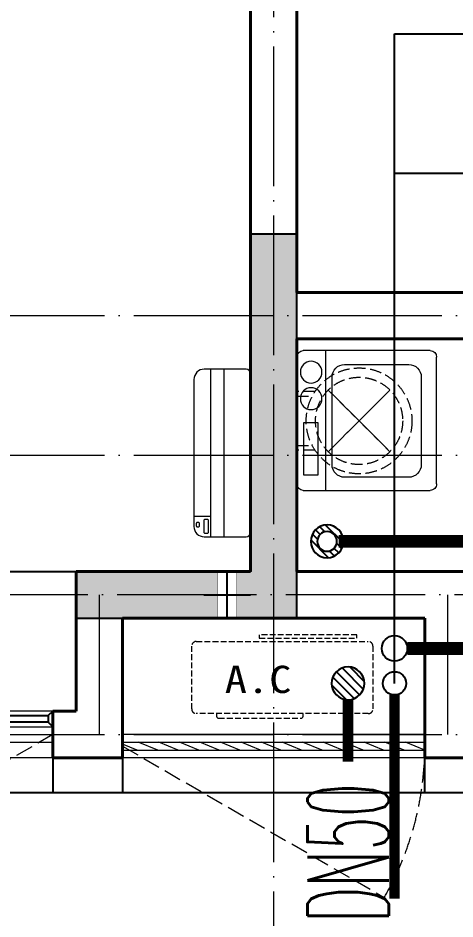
# Model space of a CAD drawing. Extents: x 27938 to 1042331, y -235042 to 1535213.
# Drawn here: x 696617 to 698497, y 672865 to 676736 of the extents above; entities that cross this region are included whole.
import ezdxf

# ---------------------------------------------------------------- set-up
doc = ezdxf.new("R2010")
doc.units = 0
doc.header["$LTSCALE"] = 1000
doc.header["$MEASUREMENT"] = 0
for name, pattern in [('$1$DASH', [0.35, 0.25, -0.1]), ('DASH', [0.35, 0.25, -0.1]), ('DOTE', [2.42, 2, -0.2, 0.02, -0.2])]:
    doc.linetypes.add(name, pattern=pattern)
for name, color, linetype in [('$RECOVER_210609100354-0', 7, 'Continuous'), ('$RECOVER_210609100354-25', 7, 'Continuous'), ('3-栏杆1', 135, 'Continuous'), ('3.5方案汇报，与郭总、侯月琴确定户型_t8$0$2020.03.04 -1安徽标准化洋房户型(UA）_t8_t8$0$看线', 154, 'Continuous'), ('COLUMN', 9, 'Continuous'), ('DIM_凝结', 3, 'Continuous'), ('DIM_污水', 3, 'Continuous'), ('EQUIP_地漏', 7, 'Continuous'), ('PIPE-凝结', 150, 'N'), ('PIPE-污水', 2, 'W'), ('TEXT_凝结', 7, 'Continuous'), ('VPIPE-凝结', 150, 'Continuous'), ('VPIPE-污水', 2, 'W'), ('机电标识类', 1, 'Continuous'), ('看线', 251, 'Continuous')]:
    doc.layers.add(name, color=color, linetype=linetype)
for name, color, linetype, lineweight in [('DOTE', 19, 'DOTE', 9), ('LVTRY', 1, 'Continuous', 13), ('PUB_HATCH', 8, 'Continuous', 9), ('WALL', 9, 'Continuous', 40), ('WINDOW', 8, 'Continuous', 15), ('平面-空调室内机', 176, 'Continuous', 9), ('平面-空调预留孔', 173, 'Continuous', 15), ('空调', 76, 'Continuous', 13)]:
    doc.layers.add(name, color=color, linetype=linetype, lineweight=lineweight)
doc.styles.add('_TWT_PIPEDN', font='SIMPLEX.shx', dxfattribs={"width": 0.6, "oblique": 10, "height": 3, "bigfont": 'HZTXT.shx'})
doc.styles.get("Standard").update_dxf_attribs({"font": 'gbenor.shx', "bigfont": 'gbcbig.shx'})
doc.styles.add('黑体', font='simhei.ttf')
doc.linetypes.add('N', pattern='A,3,-0.2,["N",Standard,S=0.25,R=0,X=-0.1,Y=-0.115],-0.2', length=3.4)
doc.linetypes.add('W', pattern='A,3,-0.2,["W",Standard,S=0.25,R=0,X=-0.1,Y=-0.115],-0.2', length=3.4)

# ---------------------------------------------------------------- blocks, each defined once
blk = doc.blocks.new('HFHFHFHFTF')
at = {"layer": 'PUB_HATCH'}
blk.add_hatch(color=256, dxfattribs=at).paths.add_polyline_path([(550766.6, 365523.7), (550766.6, 365323.7), (551716.6, 365323.7), (551716.6, 366973.7), (551516.6, 366973.7), (551516.6, 365523.7)])
at = {"layer": 'COLUMN', "color": 8}
for p, q in [((551716.6, 366973.7), (551516.6, 366973.7)), ((551516.6, 366973.7), (551516.6, 365523.7)), ((551716.6, 365323.7), (551716.6, 366973.7)), ((550766.6, 365523.7), (550766.6, 365323.7)), ((551516.6, 365523.7), (550766.6, 365523.7)), ((550766.6, 365323.7), (551716.6, 365323.7))]:
    blk.add_line(p, q, dxfattribs=at)
blk = doc.blocks.new('RECTANG')
at = {"color": 0}
for p, q in [((1, 1), (0, 1)), ((0, 1), (0, 0)), ((1, 0), (1, 1)), ((0, 0), (1, 0))]:
    blk.add_line(p, q, dxfattribs=at)
blk = doc.blocks.new('洗衣机')
at = {"layer": 'LVTRY', "color": 0}
for p, q in [((3791567.4, 243472.1), (3791021, 243472.1)), ((3791116.5, 243472.1), (3791116.5, 242871.5)), ((3790993.7, 243444.5), (3790993.7, 242899.1)), ((3791594.6, 242899.1), (3791594.6, 243444.5)), ((3791199, 243412.7), (3791474.9, 243412.7)), ((3791145.1, 242982.5), (3791145.1, 243358)), ((3791528.8, 243358), (3791528.8, 242982.5)), ((3791474.9, 242927.8), (3791199, 242927.8)), ((3791021, 242871.5), (3791567.4, 242871.5))]:
    blk.add_line(p, q, dxfattribs=at)
at = {"layer": 'LVTRY', "color": 0, "extrusion": (0, 0, -1)}
for centre, major_axis, start_param, end_param in [((3791021, 243444.5), (0, 27.6), -1.570796, 0), ((3791567.4, 243444.5), (0, 27.6), 0, 1.570796), ((3791055.1, 243379.8), (0, 46.9), 3.141593, 9.424778), ((3791199, 243358), (0, 54.7), 4.712389, 6.283185), ((3791474.9, 243358), (0, 54.7), 0, 1.570796), ((3791055.1, 243265.7), (0, 46.9), 3.141593, 9.424778), ((3791199, 242982.5), (0, 54.7), 3.141593, 4.712389), ((3791474.9, 242982.5), (0, 54.7), 1.570796, 3.141593), ((3791021, 242899.1), (0, 27.6), 3.141593, 4.712389), ((3791567.4, 242899.1), (0, 27.6), 1.570796, 3.141593)]:
    blk.add_ellipse(centre, major_axis=major_axis, ratio=0.986385, start_param=start_param, end_param=end_param, dxfattribs=at)
at = {"layer": 'LVTRY', "color": 8, "xscale": 63.25620569481588, "yscale": 224.5369532744355, "zscale": 64.12934308941763, "rotation": 180}
blk.add_blockref('RECTANG', (3791085.2, 243162.4), dxfattribs=at)
blk = doc.blocks.new('dnfhfn')
at = {"color": 0, "linetype": '$1$DASH', "ltscale": 0.2}
for p, q in [((101.9, 495, 0), (121.9, 495, 0)), ((101.9, 417.2, 0), (101.9, 495, 0)), ((121.9, 495, 0), (121.9, 429, 0)), ((353.1, 495, 0), (333.1, 495, 0)), ((333.1, 495, 0), (333.1, 429, 0)), ((353.1, 417.2, 0), (353.1, 495, 0))]:
    blk.add_line(p, q, dxfattribs=at)
at = {"color": 0, "linetype": '$1$DASH', "ltscale": 0.2, "elevation": 0}
for points in [[(94.9, 360.1), (94.9, 360.1), (360.1, 94.9), (360.1, 94.9)], [(360.1, 360.1), (94.9, 94.9), (94.9, 94.9), (360.1, 360.1)]]:
    blk.add_lwpolyline(points, close=True, dxfattribs=at)
at = {"color": 0, "linetype": '$1$DASH', "ltscale": 0.2}
for radius in [227.5, 187.5]:
    blk.add_circle((227.5, 227.5, 0), radius, dxfattribs=at)
blk = doc.blocks.new('ASDFSD')
at = {"layer": '3-栏杆1', "color": 0}
for p, q in [((681762.6, 334937.5), (681742.3, 334955.3)), ((681742.3, 334955.3), (681762.6, 334937.5)), ((683322.1, 334937.5), (683342.3, 334955.3)), ((683342.3, 334955.3), (683322.1, 334937.5)), ((683322.1, 334937.5), (681762.6, 334937.5)), ((681762.6, 334937.5), (681762.6, 334908.3)), ((683322.1, 334937.5), (683322.1, 334908.3)), ((681742.3, 334888.4), (681762.6, 334908.3)), ((681762.6, 334908.2), (683322.1, 334908.2)), ((683322.1, 334908.3), (683342.3, 334888.4)), ((683342.3, 334888.4), (683322.1, 334908.3))]:
    blk.add_line(p, q, dxfattribs=at)
blk = doc.blocks.new('dongkong')
at = {"color": 0}
blk.add_wipeout([(-603756, 210771), (-603756, 210570.8), (-603836, 210570.8), (-603836, 210771)], dxfattribs=at)
at = {"layer": '机电标识类', "color": 0, "linetype": 'DASH', "ltscale": 400}
for p, q in [((-603796, 210771), (-603796, 210570.8)), ((-603896, 210670.7), (-603696, 210670.7))]:
    blk.add_line(p, q, dxfattribs=at)
at = {"layer": '空调', "color": 0, "linetype": 'DASH', "const_width": 2}
blk.add_lwpolyline([(-603756, 210771), (-603756, 210570.8), (-603836, 210570.8), (-603836, 210771)], close=True, dxfattribs=at)
blk = doc.blocks.new('A$C001338C2')
at = {"color": 0}
for p, q in [((845, 303.6), (55, 303.6)), ((109.1, 214.8), (109.1, 303.6)), ((0, 248.6), (0, 22)), ((900, 22), (900, 248.6)), ((22, 0), (878, 0))]:
    blk.add_line(p, q, dxfattribs=at)
at = {"color": 0, "lineweight": 5}
for p, q in [((900, 214.8), (0, 214.8)), ((900, 143.2), (0, 143.2))]:
    blk.add_line(p, q, dxfattribs=at)
at = {"color": 0}
for points in [[(89.2, 226.4), (22.2, 226.4, -0.414214), (16.7, 231.9), (16.7, 243.1, -0.414214), (22.2, 248.6), (89.2, 248.6, -0.414214), (94.7, 243.1), (94.7, 231.9, -0.414214)], [(73.1, 275), (56.8, 275, -0.414214), (51.3, 280.5), (51.3, 283.4, -0.414214), (56.8, 288.9), (73.1, 288.9, -0.414214), (78.6, 283.4), (78.6, 280.5, -0.414214)]]:
    blk.add_lwpolyline(points, format="xyb", close=True, dxfattribs=at)
for centre, radius, start, end in [((55, 248.6), 55, 90, 180), ((845, 248.6), 55, 360, 90), ((22, 22), 22, 180, 270), ((878, 22), 22, 270, 360)]:
    blk.add_arc(centre, radius, start, end, dxfattribs=at)
blk = doc.blocks.new('gsergvr')
at = {"layer": '平面-空调预留孔', "color": 0, "linetype": 'DASH', "ltscale": 0.1}
for p, q in [((34075.4, 17176.2), (34075.4, 17166.2)), ((34085.4, 17156.2), (34438.2, 17156.2)), ((34448.2, 17166.2), (34448.2, 17176.2))]:
    blk.add_line(p, q, dxfattribs=at)
blk.add_lwpolyline([(34679.3, 17515.3), (34259.5, 17515.3), (34259.5, 17500.2), (34679.3, 17500.2)], close=True, dxfattribs=at)
blk.add_lwpolyline([(34728.6, 17176.2), (33988.6, 17176.2, -0.414214), (33968.6, 17196.2), (33968.6, 17466.2, -0.414214), (33988.6, 17486.2), (34728.6, 17486.2, -0.414214), (34748.6, 17466.2), (34748.6, 17196.2, -0.414214)], format="xyb", close=True, dxfattribs=at)
for centre, start, end in [((34085.4, 17166.2), 180, 270), ((34438.2, 17166.2), 270, 0)]:
    blk.add_arc(centre, 10, start, end, dxfattribs=at)
at = {"layer": '平面-空调预留孔', "color": 0, "linetype": 'DASH', "ltscale": 0.1, "style": '黑体', "width": 1.2}
blk.add_text('A.C', height=117.05, dxfattribs=at).set_placement((34110.9, 17264.8))
blk = doc.blocks.new('rtyryrtyeeretee')
at = {"layer": '平面-空调预留孔', "color": 8}
blk.add_blockref('gsergvr', (635673.5, 326705.8), dxfattribs=at)
blk = doc.blocks.new('HFTHFFGHFH')
at = {"layer": 'DOTE', "linetype": 'DOTE', "ltscale": 0.3}
for p, q in [((551616.6, 594448.8), (551616.6, 612948.8)), ((534316.6, 598248.8), (587116.6, 598248.8)), ((534316.6, 597648.8), (587116.6, 597648.8)), ((587116.6, 597048.8), (534316.6, 597048.8)), ((550866.6, 596448.8), (550866.6, 597048.8)), ((552366.6, 596448.8), (552366.6, 597048.8)), ((534316.6, 596448.8), (587116.6, 596448.8))]:
    blk.add_line(p, q, dxfattribs=at)
blk = doc.blocks.new('$WINLIB2D$00000001')
at = {"color": 0}
for points in [[(-0.5, 0.5), (-0.5, -0.5)], [(-0.5, 0.5), (0.5, 0.5)], [(0.5, -0.5), (0.5, 0.5)], [(0.5, 0.1667), (-0.5, 0.1667)], [(0.5, -0.1667), (-0.5, -0.1667)], [(-0.5, -0.5), (0.5, -0.5)]]:
    blk.add_lwpolyline(points, dxfattribs=at)
blk = doc.blocks.new('$WINLIB2D$00000039')
at = {"color": 0}
for points in [[(-0.5, 0.5), (-0.5, -0.5)], [(0.5, 0.5), (-0.5, 0.5)], [(0.5, -0.5), (0.5, 0.5)], [(-0.5, 0.1667), (0.5, 0.1667)], [(-0.3839, -0.1667), (-0.448, 0.1667)], [(-0.3159, -0.1667), (-0.38, 0.1667)], [(-0.2479, -0.1667), (-0.312, 0.1667)], [(-0.1799, -0.1667), (-0.244, 0.1667)], [(-0.1119, -0.1667), (-0.176, 0.1667)], [(-0.0439, -0.1667), (-0.108, 0.1667)], [(0.0241, -0.1667), (-0.04, 0.1667)], [(0.0921, -0.1667), (0.028, 0.1667)], [(0.16, -0.1667), (0.0959, 0.1667)], [(0.228, -0.1667), (0.1639, 0.1667)], [(0.296, -0.1667), (0.2319, 0.1667)], [(0.364, -0.1667), (0.2999, 0.1667)], [(0.432, -0.1667), (0.3679, 0.1667)], [(0.5, -0.1667), (0.4359, 0.1667)], [(-0.4519, -0.1667), (-0.5, 0.0836)], [(-0.5, -0.1667), (0.5, -0.1667)], [(0.5, -0.5), (-0.5, -0.5)]]:
    blk.add_lwpolyline(points, dxfattribs=at)
blk = doc.blocks.new('$TwtSys$00000141')
for p, q in [((-141.3, 11.5), (-15.1, 137.7)), ((-141.3, 11.5), (-15.1, 137.7)), ((-130.8, -52.6), (52.6, 130.8)), ((-130.8, -52.6), (52.6, 130.8)), ((-99.7, -99.7), (99.7, 99.7)), ((-99.7, -99.7), (99.7, 99.7)), ((-48.5, -130.6), (131.4, 49.3)), ((-48.5, -130.6), (131.4, 49.3)), ((17.1, -138.4), (138.4, -17.1)), ((17.1, -138.4), (138.4, -17.1))]:
    blk.add_line(p, q)
blk.add_circle((0, 0), 141)
blk.add_circle((0, 0), 141)
blk = doc.blocks.new('$TwtSys$00000543')
for p, q in [((-140.4, -12.8), (12.8, 140.4)), ((18.7, 82.5), (62.6, 126.4)), ((59.8, 59.8), (99.7, 99.7)), ((-12.8, -140.4), (140.4, 12.8)), ((82.5, 18.7), (126.4, 62.6)), ((-126.4, -62.6), (-82.5, -18.7)), ((-99.7, -99.7), (-59.8, -59.8)), ((-62.6, -126.4), (-18.7, -82.5))]:
    blk.add_line(p, q)
for radius in [141, 84.6]:
    blk.add_circle((0, 0), radius)

msp = doc.modelspace()

# ---------------------------------------------------------------- linework, layer by layer
at = {"layer": '$RECOVER_210609100354-0', "color": 8, "const_width": 8}
for points in [[(697066.6, 673557.2), (697066.6, 673407.2), (696766.6, 673407.2), (696766.6, 673557.2)], [(698666.6, 673557.2), (698666.6, 673407.2), (698366.6, 673407.2), (698366.6, 673557.2)]]:
    msp.add_lwpolyline(points, dxfattribs=at)
at = {"layer": '3.5方案汇报，与郭总、侯月琴确定户型_t8$0$2020.03.04 -1安徽标准化洋房户型(UA）_t8_t8$0$看线', "color": 8, "ltscale": 10}
msp.add_line((694716.6, 674357.2), (696866.6, 674357.2), dxfattribs=at)
at = {"layer": 'DIM_凝结'}
for p, q in [((698236.6, 673877.2), (698236.6, 676068.9)), ((698236.6, 676068.9), (699213.4, 676068.9))]:
    msp.add_line(p, q, dxfattribs=at)
at = {"layer": 'DIM_污水'}
for p, q in [((698236.6, 674027.2), (698236.6, 676668.1)), ((698236.6, 676668.1), (699291.8, 676668.1))]:
    msp.add_line(p, q, dxfattribs=at)
at = {"layer": 'PIPE-凝结', "const_width": 45}
for points in [[(698236.6, 673827.2), (698236.6, 672952.4)], [(698036.6, 673806.7), (698036.6, 673540.7)]]:
    msp.add_lwpolyline(points, dxfattribs=at)
at = {"layer": 'PIPE-污水', "const_width": 55}
for points in [[(697996.6, 674487.2), (698876.6, 674487.2)], [(698291.6, 674027.2), (698836.6, 674027.2)]]:
    msp.add_lwpolyline(points, dxfattribs=at)
at = {"layer": 'VPIPE-凝结'}
msp.add_circle((698236.6, 673877.2), 50, dxfattribs=at)
at = {"layer": 'VPIPE-污水'}
msp.add_circle((698236.6, 674027.2), 55, dxfattribs=at)
at = {"layer": 'WALL', "color": 8}
for p, q in [((697816.6, 678507.2), (697816.6, 675557.2)), ((697616.6, 678307.2), (697616.6, 675457.2)), ((698766.6, 675557.2), (697816.6, 675557.2)), ((697816.6, 675357.2), (697816.6, 674357.2)), ((697816.6, 675357.2), (698766.6, 675357.2)), ((696866.6, 674357.2), (696866.6, 673757.2)), ((697816.6, 674357.2), (698566.6, 674357.2)), ((697066.6, 674157.2), (697066.6, 673557.2)), ((697716.6, 674157.2), (698366.6, 674157.2)), ((698366.6, 674157.2), (698366.6, 673557.2)), ((696866.6, 673757.2), (696766.6, 673757.2)), ((696766.6, 673757.2), (696766.6, 673557.2)), ((696766.6, 673557.2), (697066.6, 673557.2)), ((698366.6, 673557.2), (698666.6, 673557.2))]:
    msp.add_line(p, q, dxfattribs=at)
at = {"layer": 'WINDOW', "color": 8, "linetype": 'DASH', "ltscale": 0.3}
for points in [[(696766.6, 673657.2), (696073.8, 673257.2, -0.131652), (695966.6, 673657.2)], [(697066.6, 673607.2), (698192.4, 672957.2, 0.131652), (698366.6, 673607.2)]]:
    msp.add_lwpolyline(points, format="xyb", dxfattribs=at)
at = {"layer": '看线', "color": 8, "ltscale": 0.5}
for points in [[(696766.6, 673557.2), (696766.6, 673407.2), (695166.6, 673407.2), (695166.6, 673557.2)], [(698366.6, 673407.2), (697066.6, 673407.2)]]:
    msp.add_lwpolyline(points, dxfattribs=at)

# ---------------------------------------------------------------- block references
at = {"layer": '$RECOVER_210609100354-25', "color": 8}
msp.add_blockref('洗衣机', (-3093177.3, 431834.8), dxfattribs=at)
at = {"color": 8}
for name, p in [('HFHFHFHFTF', (146100, 308833.4)), ('rtyryrtyeeretee', (27721.7, 329865.2))]:
    msp.add_blockref(name, p, dxfattribs=at)
at = {"layer": '3-栏杆1', "color": 8, "xscale": -1}
msp.add_blockref('ASDFSD', (1378508.9, 338801.8), dxfattribs=at)
at = {"layer": 'EQUIP_地漏', "xscale": 0.5, "yscale": -0.5, "zscale": 0.5, "rotation": 180}
msp.add_blockref('$TwtSys$00000543', (697946.6, 674487.2), dxfattribs=at)
at = {"layer": 'EQUIP_地漏', "xscale": 0.5, "yscale": -0.5, "zscale": 0.5}
msp.add_blockref('$TwtSys$00000141', (698036.6, 673877.2), dxfattribs=at)
at = {"layer": 'WINDOW', "xscale": -1600, "yscale": -199.9999999480788, "zscale": -1600, "rotation": 3.252746161958773e-09}
msp.add_blockref('$WINLIB2D$00000001', (695966.6, 673657.2), dxfattribs=at)
at = {"layer": 'WINDOW', "xscale": 1299.999999983003, "yscale": 100, "zscale": 1299.999999983003}
msp.add_blockref('$WINLIB2D$00000039', (697716.6, 673607.2), dxfattribs=at)
at = {"layer": '平面-空调预留孔', "color": 8, "xscale": 0.800000000046565, "yscale": 0.800000000046565, "zscale": 0.800000000046565, "rotation": 90.00000023343017}
msp.add_blockref('A$C001338C2', (697616.4, 674507.2), dxfattribs=at)
at = {"layer": '平面-空调预留孔', "color": 8, "rotation": 90.00000000000001}
msp.add_blockref('dnfhfn', (698311.6, 674777.5, 0), dxfattribs=at)

# ---------------------------------------------------------------- texts
at = {"layer": 'TEXT_凝结', "style": '_TWT_PIPEDN', "width": 0.48}
msp.add_text('DN50', height=350, rotation=90, dxfattribs=at).set_placement((698211.6, 672850.1))

# ---------------------------------------------------------------- next in the draw order: block references
at = {"layer": '平面-空调室内机', "color": 8, "ltscale": 0.3, "xscale": -1, "rotation": 180}
msp.add_blockref('dongkong', (1301312.5, 884928), dxfattribs=at)

# ---------------------------------------------------------------- next in the draw order: linework, layer by layer
at = {"layer": 'WALL', "color": 8}
for p, q in [((697616.6, 675457.2), (697616.6, 674357.2)), ((696866.6, 674357.2), (697616.6, 674357.2)), ((697066.6, 674157.2), (697716.6, 674157.2))]:
    msp.add_line(p, q, dxfattribs=at)

# ---------------------------------------------------------------- next in the draw order: block references
msp.add_blockref('HFTHFFGHFH', (146100, 77208.4))

doc.saveas('drawing.dxf')
